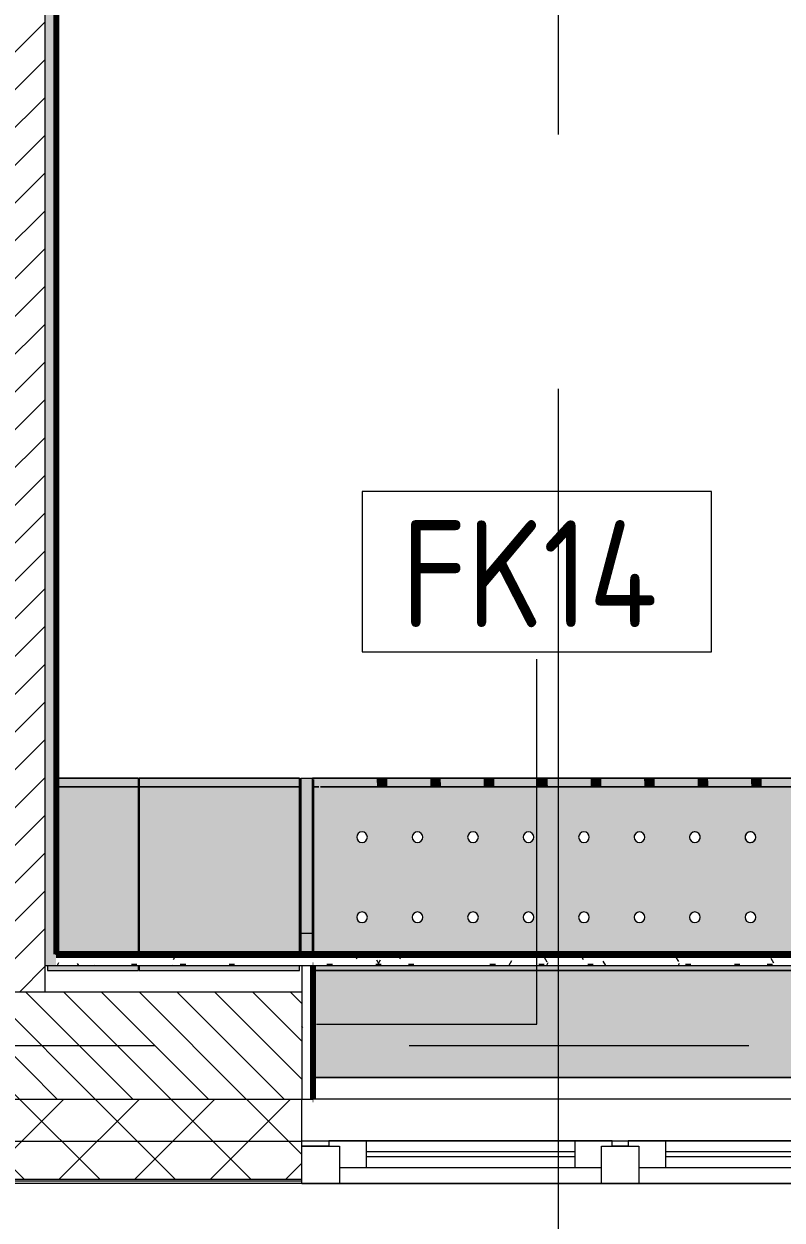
# Model space of a CAD drawing. Header units: millimetres. Extents: x 81731 to 272849, y -8553 to 29000.
# Drawn here: x 109710 to 111128, y -327 to 1912 of the extents above; entities that cross this region are included whole.
import ezdxf

# ---------------------------------------------------------------- set-up
doc = ezdxf.new("R2010")
doc.units = ezdxf.units.MM
doc.linetypes.add('Осевая', pattern=[3175, 635, -476.25, 1587.5, -476.25])
for name, color, linetype, lineweight in [('A-GLAZ', 7, 'Continuous', 9), ('A-GLAZ-1', 7, 'Continuous', 13), ('A-WALL', 7, 'Continuous', 9), ('A-WALL-IDEN', 7, 'Continuous', 9), ('I-WALL', 7, 'Continuous', 9), ('Оси', 7, 'Continuous', 9), ('Оси-2', 7, 'Осевая', 9)]:
    doc.layers.add(name, color=color, linetype=linetype, lineweight=lineweight)
for name, color, linetype, lineweight, true_color in [('A-WALL-1', 7, 'Continuous', 9, 0xc0c0c0), ('A-WALL-2', 7, 'Continuous', 9, 0xff80c0), ('I-WALL-17', 7, 'Continuous', 80, 0xffd2ff), ('I-WALL-4', 7, 'Continuous', 9, 0xc0c0c0), ('I-WALL-7', 7, 'Continuous', 80, 0xff80c0), ('S-WALL-ANLY', 7, 'Continuous', 13, 0x008040), ('S-WALL-ANLY-1', 7, 'Continuous', 5, 0x008040), ('Знаки-1', 9, 'Continuous', 9, 0x808080), ('Знаки-2', 7, 'Continuous', 9, 0xc1bbaf), ('Знаки-4', 7, 'Continuous', 9, 0xaba79f), ('Знаки-5', 7, 'Continuous', 9, 0xd4ccbd), ('Знаки-6', 7, 'Continuous', 9, 0xd1cabb), ('Знаки-7', 7, 'Continuous', 9, 0xccc5b7)]:
    doc.layers.add(name, color=color, linetype=linetype, lineweight=lineweight, true_color=true_color)
doc.layers.add('Знаки-3', color=7, linetype='Continuous', lineweight=9, transparency=0.5)
doc.styles.add('GOST Common_1', font='GOST_Common.ttf', dxfattribs={"width": 0.9, "height": 200})
pattern_1 = [(0, (0, 0), (121.92, 30.48), [10.058, -81.382, 10.058, -81.382, -487.68]), (0, (0, 0), (121.92, 30.48), [-182.88, 10.058, -172.822, 10.058, -81.382, -213.36]), (0, (0, 0), (121.92, 30.48), [-457.2, 10.058, -50.902, 10.058, -142.342]), (120, (45.72, 15.24), (-87.356454, 90.345817), [10.058, -81.382, 10.058, -81.382, -487.68]), (120, (45.72, 15.24), (-87.356454, 90.345817), [-182.88, 10.058, -172.822, 10.058, -81.382, -213.36]), (120, (45.72, 15.24), (-87.356454, 90.345817), [-457.2, 10.058, -50.902, 10.058, -142.342]), (240, (60.96, 76.2), (-34.563546, -120.825817), [10.058, -81.382, 10.058, -81.382, -487.68]), (240, (60.96, 76.2), (-34.563546, -120.825817), [-182.88, 10.058, -172.822, 10.058, -81.382, -213.36]), (240, (60.96, 76.2), (-34.563546, -120.825817), [-457.2, 10.058, -50.902, 10.058, -142.342])]

# ---------------------------------------------------------------- blocks, each defined once
blk = doc.blocks.new('120_Окно_СКБ_2Ст_Фрамуга сверху - 120_Окно_СКБ_2Ст_2300х2500_h_ ДОО-22877051-План отделки стен 2 этажа в осях 23-33')
at = {"layer": 'A-GLAZ'}
for p, q in [((1150, 83), (-1150, 83)), ((-1080, 83), (1080, 83)), ((-1030, 33), (470, 33)), ((470, 23), (-1030, 23)), ((640, 33), (1030, 33)), ((1030, 23), (640, 23)), ((-1150, 13), (-1100, 13)), ((540, 13), (570, 13)), ((540, 13), (570, 13)), ((1100, 13), (1150, 13))]:
    blk.add_line(p, q, dxfattribs=at)
at = {"layer": 'A-GLAZ-1'}
for p, q in [((-1150, 13), (-1150, 83)), ((-1150, 83), (-1080, 83)), ((-1080, 83), (-1080, 13)), ((520, 13), (520, 83)), ((520, 83), (590, 83)), ((590, 83), (590, 13)), ((1080, 13), (1080, 83)), ((1080, 83), (1150, 83)), ((1150, 83), (1150, 13)), ((520, 53), (-1080, 53)), ((-1080, 53), (-1080, 13)), ((-1030, 3), (-1030, 53)), ((470, 3), (470, 53)), ((520, 13), (520, 53)), ((1080, 53), (590, 53)), ((590, 53), (590, 13)), ((640, 3), (640, 53)), ((1030, 3), (1030, 53)), ((1080, 13), (1080, 53)), ((-1080, 13), (-1150, 13)), ((-1080, 13), (-1100, 13)), ((-1100, 13), (-1100, 3)), ((-1100, 3), (540, 3)), ((540, 3), (-1100, 3)), ((590, 13), (520, 13)), ((540, 13), (520, 13)), ((540, 3), (540, 13)), ((590, 13), (570, 13)), ((570, 13), (570, 3)), ((570, 3), (1100, 3)), ((1100, 3), (570, 3)), ((1150, 13), (1080, 13)), ((1100, 13), (1080, 13)), ((1100, 3), (1100, 13))]:
    blk.add_line(p, q, dxfattribs=at)
blk = doc.blocks.new('Зашивка радиатора_ с перфорацией М7_1 - Зашивка радиатора_ с перфорацией М7_1-31137119-План отделки стен 2 этажа в осях 23-33')
at = {"layer": 'Знаки-3'}
for points in [[(1703.8, 380), (-370, 380), (-370, 180), (1889.8, 180), (1889.8, 380)], [(1877.3, -163.9), (-370, -163.9), (-370, -179.9), (1890, -179.9), (1890, -163.9), (1877.7, -163.9)], [(1040, -163.9), (1040.7, -179.9), (1080, -179.9), (1079.3, -163.9), (1040.7, -163.9)], [(1050.3, -163.9), (1050, -163.9), (1050.3, -179.9), (1070, -179.9), (1069.7, -163.9), (1051.3, -163.9)], [(1050.3, -163.9), (1050, -163.9), (1050.3, -179.9), (1070, -179.9), (1069.7, -163.9), (1051.3, -163.9)], [(1160, -163.9), (1140, -163.9), (1140.7, -179.9), (1180, -179.9), (1179.3, -163.9), (1165.2, -163.9)], [(1167.1, -163.9), (1150, -163.9), (1150.3, -179.9), (1170, -179.9), (1169.7, -163.9), (1168.7, -163.9)], [(1265, -163.9), (1240, -163.9), (1240.7, -179.9), (1280, -179.9), (1279.3, -163.9), (1265.2, -163.9)], [(1267.1, -163.9), (1250, -163.9), (1250.3, -179.9), (1270, -179.9), (1269.7, -163.9), (1268.7, -163.9)], [(1365, -163.9), (1340, -163.9), (1340.7, -179.9), (1380, -179.9), (1379.3, -163.9), (1365.2, -163.9)], [(1350.3, -163.9), (1350, -163.9), (1350.3, -179.9), (1370, -179.9), (1369.7, -163.9), (1351.3, -163.9)], [(1350.3, -163.9), (1350, -163.9), (1350.3, -179.9), (1370, -179.9), (1369.7, -163.9), (1351.3, -163.9)], [(1445.9, -163.9), (1440, -163.9), (1440.7, -179.9), (1480, -179.9), (1479.3, -163.9), (1450, -163.9)], [(1450.3, -163.9), (1450, -163.9), (1450.3, -179.9), (1470, -179.9), (1469.7, -163.9), (1451.3, -163.9)], [(1540, -163.9), (1540.7, -179.9), (1580, -179.9), (1579.3, -163.9), (1540.7, -163.9)], [(1570, -163.9), (1550, -163.9), (1550.3, -179.9), (1570, -179.9)], [(1665, -163.9), (1640, -163.9), (1640.7, -179.9), (1680, -179.9), (1679.3, -163.9), (1665.2, -163.9)], [(1650.3, -163.9), (1650, -163.9), (1650.3, -179.9), (1670, -179.9), (1669.7, -163.9), (1651.3, -163.9)], [(1660, -163.9), (1650, -163.9), (1650.3, -179.9), (1670, -179.9), (1669.7, -163.9), (1662.6, -163.9)], [(1777.3, -163.9), (1740, -163.9), (1740.7, -179.9), (1780, -179.9), (1779.3, -163.9)], [(1759.4, -163.9), (1750, -164.7), (1750.3, -179.9), (1770, -179.9), (1769.7, -163.9), (1760, -163.9)]]:
    blk.add_hatch(color=256, dxfattribs=at).paths.add_polyline_path(points)
h = blk.add_hatch(color=256, dxfattribs=at)
h.paths.add_polyline_path([(1869.1, 170.4), (1889.8, 170.4), (1889.8, 179.9)])
h.paths.add_polyline_path([(1889.8, 180), (-370, 180), (-370, 170.4), (1869.1, 170.4), (1889.8, 180)])
h.paths.add_polyline_path([(-236.9, 150.4), (-370, 150.4), (-370, -179.9), (1890, -179.9), (1890, 150.4), (-235.6, 150.4)])
h.paths.add_polyline_path([(1382.5, 90.4), (1387.5, 89), (1391.2, 85.4), (1392.5, 80.4), (1391.2, 75.4), (1387.5, 71.7), (1382.5, 70.4), (1377.5, 71.7), (1373.8, 75.4), (1372.5, 80.4), (1373.8, 85.4), (1377.5, 89), (1380.6, 90.1)])
h.paths.add_polyline_path([(1797.5, 90.4), (1802.5, 89), (1806.2, 85.4), (1807.5, 80.4), (1806.2, 75.4), (1802.5, 71.7), (1797.5, 70.4), (1792.5, 71.7), (1788.8, 75.4), (1787.5, 80.4), (1788.8, 85.4), (1792.5, 89), (1794.9, 90)])
h.paths.add_polyline_path([(863.7, 90.4), (868.7, 89), (872.4, 85.4), (873.7, 80.4), (872.4, 75.4), (868.7, 71.7), (863.7, 70.4), (858.7, 71.7), (855.1, 75.4), (853.7, 80.4), (855.1, 85.4), (858.7, 89), (861.2, 90)])
h.paths.add_polyline_path([(1175, 90.4), (1180, 89), (1183.7, 85.4), (1185, 80.4), (1183.7, 75.4), (1180, 71.7), (1175, 70.4), (1170, 71.7), (1166.3, 75.4), (1165, 80.4), (1166.3, 85.4), (1170, 89), (1172.4, 90)])
h.paths.add_polyline_path([(1693.7, 90.4), (1698.7, 89), (1702.4, 85.4), (1703.7, 80.4), (1702.4, 75.4), (1698.7, 71.7), (1693.7, 70.4), (1688.7, 71.7), (1685.1, 75.4), (1683.7, 80.4), (1685.1, 85.4), (1688.7, 89), (1691.2, 90)])
h.paths.add_polyline_path([(967.5, 90.4), (972.5, 89), (976.2, 85.4), (977.5, 80.4), (976.2, 75.4), (972.5, 71.7), (967.5, 70.4), (962.5, 71.7), (958.8, 75.4), (957.5, 80.4), (958.8, 85.4), (962.5, 89), (964.9, 90)])
h.paths.add_polyline_path([(1486.2, 90.4), (1491.2, 89), (1494.9, 85.4), (1496.2, 80.4), (1494.9, 75.4), (1491.2, 71.7), (1486.2, 70.4), (1481.2, 71.7), (1477.6, 75.4), (1476.2, 80.4), (1477.6, 85.4), (1481.2, 89), (1483.7, 90)])
h.paths.add_polyline_path([(1590, 90.4), (1595, 89), (1598.7, 85.4), (1600, 80.4), (1598.7, 75.4), (1595, 71.7), (1590, 70.4), (1585, 71.7), (1581.3, 75.4), (1580, 80.4), (1581.3, 85.4), (1585, 89), (1587.4, 90)])
h.paths.add_polyline_path([(1278.7, 90.4), (1283.7, 89), (1287.4, 85.4), (1288.7, 80.4), (1287.4, 75.4), (1283.7, 71.7), (1278.7, 70.4), (1273.7, 71.7), (1270.1, 75.4), (1268.7, 80.4), (1270.1, 85.4), (1273.7, 89), (1276.2, 90)])
h.paths.add_polyline_path([(1071.2, 90.4), (1076.2, 89), (1079.9, 85.4), (1081.2, 80.4), (1079.9, 75.4), (1076.2, 71.7), (1071.2, 70.4), (1066.2, 71.7), (1062.6, 75.4), (1061.2, 80.4), (1062.6, 85.4), (1066.2, 89), (1068.7, 90)])
h.paths.add_polyline_path([(33.7, 90.4), (38.7, 89), (42.4, 85.4), (43.7, 80.4), (42.4, 75.4), (38.7, 71.7), (33.7, 70.4), (28.7, 71.7), (25.1, 75.4), (23.7, 80.4), (25.1, 85.4), (28.7, 89), (31.2, 90)])
h.paths.add_polyline_path([(448.7, 90.4), (453.7, 89), (457.4, 85.4), (458.7, 80.4), (457.4, 75.4), (453.7, 71.7), (448.7, 70.4), (443.7, 71.7), (440.1, 75.4), (438.7, 80.4), (440.1, 85.4), (443.7, 89), (446.2, 90)])
h.paths.add_polyline_path([(241.2, 90.4), (246.2, 89), (249.9, 85.4), (251.2, 80.4), (249.9, 75.4), (246.2, 71.7), (241.2, 70.4), (236.2, 71.7), (232.6, 75.4), (231.2, 80.4), (232.6, 85.4), (236.2, 89), (238.7, 90)])
h.paths.add_polyline_path([(137.5, 90.4), (142.5, 89), (146.2, 85.4), (147.5, 80.4), (146.2, 75.4), (142.5, 71.7), (137.5, 70.4), (132.5, 71.7), (128.8, 75.4), (127.5, 80.4), (128.8, 85.4), (132.5, 89), (134.9, 90)])
h.paths.add_polyline_path([(-70, 90.4), (-65, 89), (-61.3, 85.4), (-60, 80.4), (-61.3, 75.4), (-65, 71.7), (-70, 70.4), (-75, 71.7), (-78.7, 75.4), (-80, 80.4), (-78.7, 85.4), (-75, 89), (-72.6, 90)])
h.paths.add_polyline_path([(760, 90.4), (765, 89), (768.7, 85.4), (770, 80.4), (768.7, 75.4), (765, 71.7), (760, 70.4), (755, 71.7), (751.3, 75.4), (750, 80.4), (751.3, 85.4), (755, 89), (757.4, 90)])
h.paths.add_polyline_path([(552.5, 90.4), (557.5, 89), (561.2, 85.4), (562.5, 80.4), (561.2, 75.4), (557.5, 71.7), (552.5, 70.4), (547.5, 71.7), (543.8, 75.4), (542.5, 80.4), (543.8, 85.4), (547.5, 89), (549.9, 90)])
h.paths.add_polyline_path([(-173.8, 90.4), (-168.8, 89), (-165.1, 85.4), (-163.8, 80.4), (-165.1, 75.4), (-168.8, 71.7), (-173.8, 70.4), (-178.8, 71.7), (-182.4, 75.4), (-183.8, 80.4), (-182.4, 85.4), (-178.8, 89), (-176.3, 90)])
h.paths.add_polyline_path([(345, 90.4), (350, 89), (353.7, 85.4), (355, 80.4), (353.7, 75.4), (350, 71.7), (345, 70.4), (340, 71.7), (336.3, 75.4), (335, 80.4), (336.3, 85.4), (340, 89), (342.4, 90)])
h.paths.add_polyline_path([(656.2, 90.4), (661.2, 89), (664.9, 85.4), (666.2, 80.4), (664.9, 75.4), (661.2, 71.7), (656.2, 70.4), (651.2, 71.7), (647.6, 75.4), (646.2, 80.4), (647.6, 85.4), (651.2, 89), (653.7, 90)])
h.paths.add_polyline_path([(-277.5, 90.4), (-272.5, 89), (-268.8, 85.4), (-267.5, 80.4), (-268.8, 75.4), (-272.5, 71.7), (-277.5, 70.4), (-282.5, 71.7), (-286.2, 75.4), (-287.5, 80.4), (-286.2, 85.4), (-282.5, 89), (-280.1, 90)])
h.paths.add_polyline_path([(1797.5, -59.6), (1802.5, -61), (1806.2, -64.6), (1807.5, -69.6), (1806.1, -74.8), (1802.5, -78.3), (1797.5, -79.6), (1792.5, -78.3), (1788.8, -74.6), (1787.5, -69.6), (1788.8, -64.6), (1792.5, -61), (1794.9, -60)])
h.paths.add_polyline_path([(1175, -59.6), (1180, -61), (1183.7, -64.6), (1185, -69.6), (1183.6, -74.8), (1180, -78.3), (1175, -79.6), (1170, -78.3), (1166.3, -74.6), (1165, -69.6), (1166.3, -64.6), (1170, -61), (1172.4, -60)])
h.paths.add_polyline_path([(1278.7, -59.6), (1283.7, -61), (1287.4, -64.6), (1288.7, -69.6), (1287.3, -74.8), (1283.7, -78.3), (1278.7, -79.6), (1273.7, -78.3), (1270.1, -74.6), (1268.7, -69.6), (1270.1, -64.6), (1273.7, -61), (1276.2, -60)])
h.paths.add_polyline_path([(1486.2, -59.6), (1491.2, -61), (1494.9, -64.6), (1496.2, -69.6), (1494.8, -74.8), (1491.2, -78.3), (1486.2, -79.6), (1481.2, -78.3), (1477.6, -74.6), (1476.2, -69.6), (1477.6, -64.6), (1481.2, -61), (1483.7, -60)])
h.paths.add_polyline_path([(1590, -59.6), (1595, -61), (1598.7, -64.6), (1600, -69.6), (1598.6, -74.8), (1595, -78.3), (1590, -79.6), (1585, -78.3), (1581.3, -74.6), (1580, -69.6), (1581.3, -64.6), (1585, -61), (1587.4, -60)])
h.paths.add_polyline_path([(760, -59.6), (765, -61), (768.7, -64.6), (770, -69.6), (768.6, -74.8), (765, -78.3), (760, -79.6), (755, -78.3), (751.3, -74.6), (750, -69.6), (751.3, -64.6), (755, -61), (757.4, -60)])
h.paths.add_polyline_path([(863.7, -59.6), (868.7, -61), (872.4, -64.6), (873.7, -69.6), (872.3, -74.8), (868.7, -78.3), (863.7, -79.6), (858.7, -78.3), (855.1, -74.6), (853.7, -69.6), (855.1, -64.6), (858.7, -61), (861.2, -60)])
h.paths.add_polyline_path([(1382.5, -59.6), (1387.5, -61), (1391.2, -64.6), (1392.5, -69.6), (1391.1, -74.8), (1387.5, -78.3), (1382.5, -79.6), (1377.5, -78.3), (1373.8, -74.6), (1372.5, -69.6), (1373.8, -64.6), (1377.5, -61), (1380.6, -59.9)])
h.paths.add_polyline_path([(1693.7, -59.6), (1698.7, -61), (1702.4, -64.6), (1703.7, -69.6), (1702.3, -74.8), (1698.7, -78.3), (1693.7, -79.6), (1688.7, -78.3), (1685.1, -74.6), (1683.7, -69.6), (1685.1, -64.6), (1688.7, -61), (1691.2, -60)])
h.paths.add_polyline_path([(967.5, -59.6), (972.5, -61), (976.2, -64.6), (977.5, -69.6), (976.1, -74.8), (972.5, -78.3), (967.5, -79.6), (962.5, -78.3), (958.8, -74.6), (957.5, -69.6), (958.8, -64.6), (962.5, -61), (964.9, -60)])
h.paths.add_polyline_path([(1071.2, -59.6), (1076.2, -61), (1079.9, -64.6), (1081.2, -69.6), (1079.8, -74.8), (1076.2, -78.3), (1071.2, -79.6), (1066.2, -78.3), (1062.6, -74.6), (1061.2, -69.6), (1062.6, -64.6), (1066.2, -61), (1068.7, -60)])
h.paths.add_polyline_path([(-70, -59.6), (-65, -61), (-61.3, -64.6), (-60, -69.6), (-61.4, -74.8), (-65, -78.3), (-70, -79.6), (-75, -78.3), (-78.7, -74.6), (-80, -69.6), (-78.7, -64.6), (-75, -61), (-72.6, -60)])
h.paths.add_polyline_path([(448.7, -59.6), (453.7, -61), (457.4, -64.6), (458.7, -69.6), (457.3, -74.8), (453.7, -78.3), (448.7, -79.6), (443.7, -78.3), (440.1, -74.6), (438.7, -69.6), (440.1, -64.6), (443.7, -61), (446.2, -60)])
h.paths.add_polyline_path([(-277.5, -59.6), (-272.5, -61), (-268.8, -64.6), (-267.5, -69.6), (-268.9, -74.8), (-272.5, -78.3), (-277.5, -79.6), (-282.5, -78.3), (-286.2, -74.6), (-287.5, -69.6), (-286.2, -64.6), (-282.5, -61), (-280.1, -60)])
h.paths.add_polyline_path([(345, -59.6), (350, -61), (353.7, -64.6), (355, -69.6), (353.6, -74.8), (350, -78.3), (345, -79.6), (340, -78.3), (336.3, -74.6), (335, -69.6), (336.3, -64.6), (340, -61), (342.4, -60)])
h.paths.add_polyline_path([(137.5, -59.6), (142.5, -61), (146.2, -64.6), (147.5, -69.6), (146.1, -74.8), (142.5, -78.3), (137.5, -79.6), (132.5, -78.3), (128.8, -74.6), (127.5, -69.6), (128.8, -64.6), (132.5, -61), (134.9, -60)])
h.paths.add_polyline_path([(241.2, -59.6), (246.2, -61), (249.9, -64.6), (251.2, -69.6), (249.8, -74.8), (246.2, -78.3), (241.2, -79.6), (236.2, -78.3), (232.6, -74.6), (231.2, -69.6), (232.6, -64.6), (236.2, -61), (238.7, -60)])
h.paths.add_polyline_path([(-173.8, -59.6), (-168.8, -61), (-165.1, -64.6), (-163.8, -69.6), (-165.2, -74.8), (-168.8, -78.3), (-173.8, -79.6), (-178.8, -78.3), (-182.4, -74.6), (-183.8, -69.6), (-182.4, -64.6), (-178.8, -61), (-176.3, -60)])
h.paths.add_polyline_path([(656.2, -59.6), (661.2, -61), (664.9, -64.6), (666.2, -69.6), (664.8, -74.8), (661.2, -78.3), (656.2, -79.6), (651.2, -78.3), (647.6, -74.6), (646.2, -69.6), (647.6, -64.6), (651.2, -61), (653.7, -60)])
h.paths.add_polyline_path([(33.7, -59.6), (38.7, -61), (42.4, -64.6), (43.7, -69.6), (42.3, -74.8), (38.7, -78.3), (33.7, -79.6), (28.7, -78.3), (25.1, -74.6), (23.7, -69.6), (25.1, -64.6), (28.7, -61), (31.2, -60)])
h.paths.add_polyline_path([(552.5, -59.6), (557.5, -61), (561.2, -64.6), (562.5, -69.6), (561.1, -74.8), (557.5, -78.3), (552.5, -79.6), (547.5, -78.3), (543.8, -74.6), (542.5, -69.6), (543.8, -64.6), (547.5, -61), (549.9, -60)])
at = {"layer": 'Знаки-1'}
for p, q in [((1889.8, 380), (-370, 380)), ((-370, 180), (1889.8, 180)), ((1889.8, 180), (-370, 180)), ((1890, -179.9), (1890, 150.4)), ((-370, -179.9), (1890, -179.9))]:
    blk.add_line(p, q, dxfattribs=at)
for centre, start, end in [((1071.2, 80.4), 0, 180), ((1175, 80.4), 0, 180), ((1278.7, 80.4), 0, 180), ((1382.5, 80.4), 0, 180), ((1486.2, 80.4), 0, 180), ((1590, 80.4), 0, 180), ((1693.7, 80.4), 0, 180), ((1797.5, 80.4), 0, 180), ((1071.2, 80.4), 180, 0), ((1175, 80.4), 180, 0), ((1278.7, 80.4), 180, 0), ((1382.5, 80.4), 180, 0), ((1486.2, 80.4), 180, 360), ((1590, 80.4), 180, 0), ((1693.7, 80.4), 180, 360), ((1797.5, 80.4), 180, 0), ((1071.2, -69.6), 0, 180), ((1175, -69.6), 0, 180), ((1278.7, -69.6), 0, 180), ((1382.5, -69.6), 0, 180), ((1486.2, -69.6), 0, 180), ((1590, -69.6), 0, 180), ((1693.7, -69.6), 0, 180), ((1797.5, -69.6), 0, 180), ((1071.2, -69.6), 180, 0), ((1175, -69.6), 180, 0), ((1278.7, -69.6), 180, 0), ((1382.5, -69.6), 180, 0), ((1486.2, -69.6), 180, 0), ((1590, -69.6), 180, 0), ((1693.7, -69.6), 180, 0), ((1797.5, -69.6), 180, 0)]:
    blk.add_arc(centre, 10, start, end, dxfattribs=at)
at = {"layer": 'Знаки-2'}
for p, q in [((1889.8, 180), (-370, 180)), ((-370, 180), (1889.8, 180)), ((1040, -163.9), (980, -163.9)), ((1040, -163.9), (1050, -163.9)), ((1040.7, -163.9), (1040, -163.9)), ((1050, -163.9), (1040.7, -163.9)), ((1050, -163.9), (1052.9, -163.9)), ((1070, -163.9), (1050, -163.9)), ((1052.9, -163.9), (1062.6, -163.9)), ((1062.6, -163.9), (1069.7, -163.9)), ((1069.7, -163.9), (1070, -163.9)), ((1070, -163.9), (1080, -163.9)), ((1074.1, -163.9), (1070, -163.9)), ((1080, -163.9), (1074.1, -163.9)), ((1140, -163.9), (1080, -163.9)), ((1140, -163.9), (1150, -163.9)), ((1180, -163.9), (1140, -163.9)), ((1150, -163.9), (1180, -163.9)), ((1240, -163.9), (1180, -163.9)), ((1240, -163.9), (1250, -163.9)), ((1250, -163.9), (1240, -163.9)), ((1250, -163.9), (1270, -163.9)), ((1255, -163.9), (1250, -163.9)), ((1270, -163.9), (1255, -163.9)), ((1270, -163.9), (1280, -163.9)), ((1280, -163.9), (1270, -163.9)), ((1340, -163.9), (1280, -163.9)), ((1340, -163.9), (1350, -163.9)), ((1350, -163.9), (1340, -163.9)), ((1350, -163.9), (1355, -163.9)), ((1370, -163.9), (1350, -163.9)), ((1355, -163.9), (1370, -163.9)), ((1370, -163.9), (1380, -163.9)), ((1380, -163.9), (1370, -163.9)), ((1440, -163.9), (1380.6, -163.9)), ((1440, -163.9), (1480, -163.9)), ((1450, -163.9), (1440, -163.9)), ((1480, -163.9), (1450, -163.9)), ((1540, -163.9), (1480, -163.9)), ((1540, -163.9), (1550, -163.9)), ((1550, -163.9), (1540, -163.9)), ((1550, -163.9), (1570, -163.9)), ((1552.9, -163.9), (1550, -163.9)), ((1555, -163.9), (1552.9, -163.9)), ((1565, -163.9), (1555, -163.9)), ((1570, -163.9), (1565, -163.9)), ((1570, -163.9), (1580, -163.9)), ((1580, -163.9), (1570, -163.9)), ((1640, -163.9), (1580, -163.9)), ((1640, -163.9), (1650, -163.9)), ((1640.7, -163.9), (1640, -163.9)), ((1650, -163.9), (1640.7, -163.9)), ((1650, -163.9), (1655, -163.9)), ((1657.4, -163.9), (1650, -163.9)), ((1655, -163.9), (1667.1, -163.9)), ((1668.7, -163.9), (1657.4, -163.9)), ((1667.1, -163.9), (1670, -163.9)), ((1670, -163.9), (1668.7, -163.9)), ((1670, -163.9), (1674.1, -163.9)), ((1677.3, -163.9), (1670, -163.9)), ((1674.1, -163.9), (1680, -163.9)), ((1680, -163.9), (1677.3, -163.9)), ((1740, -163.9), (1680, -163.9)), ((1740, -163.9), (1742.7, -163.9)), ((1742.7, -163.9), (1740, -163.9)), ((1742.8, -163.9), (1750, -163.9)), ((1754.8, -163.9), (1742.8, -163.9)), ((1750, -163.9), (1759.4, -163.9)), ((1759.4, -163.9), (1754.8, -163.9)), ((1760, -163.9), (1774.1, -163.9)), ((1777.3, -163.9), (1760, -163.9)), ((1774.1, -163.9), (1780, -163.9)), ((1780, -163.9), (1777.3, -163.9)), ((1842.1, -163.9), (1780, -163.9)), ((1858.4, -163.9), (1842.7, -163.9)), ((1874.9, -163.9), (1859.2, -163.9)), ((1888, -163.9), (1878.3, -163.9)), ((1888, -163.9), (1890, -163.9)), ((1890, -179.9), (1890, -163.9)), ((980, -179.9), (1040, -179.9)), ((1040, -179.9), (1050, -179.9)), ((1040.7, -179.9), (1040, -179.9)), ((1050, -179.9), (1040.7, -179.9)), ((1050, -179.9), (1052.9, -179.9)), ((1070, -179.9), (1050, -179.9)), ((1052.9, -179.9), (1062.6, -179.9)), ((1062.6, -179.9), (1069.7, -179.9)), ((1069.7, -179.9), (1070, -179.9)), ((1070, -179.9), (1080, -179.9)), ((1074.1, -179.9), (1070, -179.9)), ((1080, -179.9), (1074.1, -179.9)), ((1080, -179.9), (1140, -179.9)), ((1140, -179.9), (1145.9, -179.9)), ((1180, -179.9), (1140, -179.9)), ((1145.9, -179.9), (1180, -179.9)), ((1180, -179.9), (1240, -179.9)), ((1240, -179.9), (1245.9, -179.9)), ((1250, -179.9), (1240, -179.9)), ((1245.9, -179.9), (1250, -179.9)), ((1250, -179.9), (1270, -179.9)), ((1250.3, -179.9), (1250, -179.9)), ((1257.4, -179.9), (1250.3, -179.9)), ((1270, -179.9), (1257.4, -179.9)), ((1270, -179.9), (1279.3, -179.9)), ((1274.1, -179.9), (1270, -179.9)), ((1280, -179.9), (1274.1, -179.9)), ((1279.3, -179.9), (1280, -179.9)), ((1280, -179.9), (1340, -179.9)), ((1340, -179.9), (1345.9, -179.9)), ((1342.7, -179.9), (1340, -179.9)), ((1350, -179.9), (1342.7, -179.9)), ((1345.9, -179.9), (1350, -179.9)), ((1350, -179.9), (1352.9, -179.9)), ((1370, -179.9), (1350, -179.9)), ((1352.9, -179.9), (1370, -179.9)), ((1370, -179.9), (1380, -179.9)), ((1379.3, -179.9), (1370, -179.9)), ((1380, -179.9), (1379.3, -179.9)), ((1380.6, -179.9), (1440, -179.9)), ((1440, -179.9), (1445.9, -179.9)), ((1454.8, -179.9), (1440, -179.9)), ((1445.9, -179.9), (1474.1, -179.9)), ((1477.3, -179.9), (1454.8, -179.9)), ((1474.1, -179.9), (1480, -179.9)), ((1480, -179.9), (1477.3, -179.9)), ((1480, -179.9), (1540, -179.9)), ((1540, -179.9), (1550, -179.9)), ((1550, -179.9), (1540, -179.9)), ((1550, -179.9), (1565, -179.9)), ((1565, -179.9), (1550, -179.9)), ((1565, -179.9), (1570, -179.9)), ((1570, -179.9), (1565, -179.9)), ((1570, -179.9), (1580, -179.9)), ((1580, -179.9), (1570, -179.9)), ((1580, -179.9), (1640, -179.9)), ((1640, -179.9), (1650, -179.9)), ((1650, -179.9), (1640, -179.9)), ((1650, -179.9), (1670, -179.9)), ((1655, -179.9), (1650, -179.9)), ((1665, -179.9), (1655, -179.9)), ((1670, -179.9), (1665, -179.9)), ((1670, -179.9), (1680, -179.9)), ((1680, -179.9), (1670, -179.9)), ((1680, -179.9), (1740, -179.9)), ((1740, -179.9), (1770, -179.9)), ((1770, -179.9), (1740, -179.9)), ((1770, -179.9), (1780, -179.9)), ((1780, -179.9), (1770, -179.9)), ((1780, -179.9), (1888, -179.9)), ((1890, -179.9), (1888, -179.9))]:
    blk.add_line(p, q, dxfattribs=at)
at = {"layer": 'Знаки-4'}
for p, q in [((-370, 380), (1889.8, 380)), ((1890, 150.4), (1890, -179.9)), ((-322.1, -163.9), (1842.1, -163.9)), ((1842.7, -163.9), (1858.4, -163.9)), ((1859.2, -163.9), (1874.9, -163.9)), ((1878.3, -163.9), (1888, -163.9)), ((1890, -179.9), (-370, -179.9)), ((1888, -179.9), (-370, -179.9))]:
    blk.add_line(p, q, dxfattribs=at)
for centre, start, end in [((1071.2, 80.4), 0, 180), ((1175, 80.4), 0, 180), ((1278.7, 80.4), 0, 180), ((1382.5, 80.4), 0, 180), ((1486.2, 80.4), 0, 180), ((1590, 80.4), 0, 180), ((1693.7, 80.4), 0, 180), ((1797.5, 80.4), 0, 180), ((1071.2, 80.4), 180, 360), ((1175, 80.4), 180, 360), ((1278.7, 80.4), 180, 360), ((1382.5, 80.4), 180, 360), ((1486.2, 80.4), 180, 360), ((1590, 80.4), 180, 360), ((1693.7, 80.4), 180, 360), ((1797.5, 80.4), 180, 360), ((1071.2, -69.6), 165, 180), ((1071.2, -69.6), 150, 165), ((1071.2, -69.6), 105, 150), ((1071.2, -69.6), 0, 105), ((1175, -69.6), 150, 180), ((1175, -69.6), 120, 150), ((1175, -69.6), 60, 120), ((1175, -69.6), 15, 60), ((1175, -69.6), 0, 15), ((1278.7, -69.6), 0, 180), ((1382.5, -69.6), 0, 180), ((1486.2, -69.6), 0, 180), ((1590, -69.6), 0, 180), ((1693.7, -69.6), 0, 180), ((1797.5, -69.6), 0, 180), ((1071.2, -69.6), 180, 210), ((1071.2, -69.6), 210, 315), ((1071.2, -69.6), 315, 360), ((1175, -69.6), 180, 195), ((1175, -69.6), 195, 225), ((1175, -69.6), 225, 255), ((1175, -69.6), 255, 345), ((1175, -69.6), 345, 360), ((1278.7, -69.6), 180, 210), ((1278.7, -69.6), 210, 270), ((1278.7, -69.6), 270, 300), ((1278.7, -69.6), 300, 360), ((1382.5, -69.6), 180, 360), ((1486.2, -69.6), 180, 360), ((1590, -69.6), 180, 360), ((1693.7, -69.6), 180, 360), ((1797.5, -69.6), 180, 360)]:
    blk.add_arc(centre, 10, start, end, dxfattribs=at)
at = {"layer": 'Знаки-5'}
for p, q in [((1054.8, -163.9), (1051.3, -163.9)), ((1057.3, -163.9), (1055, -163.9)), ((1057.3, -163.9), (1057.4, -163.9)), ((1057.4, -163.9), (1057.3, -163.9)), ((1065, -163.9), (1057.4, -163.9)), ((1068.7, -163.9), (1065.2, -163.9)), ((1354.8, -163.9), (1351.3, -163.9)), ((1365, -163.9), (1355, -163.9)), ((1368.7, -163.9), (1365.2, -163.9)), ((1654.8, -163.9), (1651.3, -163.9)), ((1665, -163.9), (1655, -163.9)), ((1668.7, -163.9), (1665.2, -163.9)), ((1051.3, -179.9), (1054.8, -179.9)), ((1055, -179.9), (1057.3, -179.9)), ((1057.3, -179.9), (1057.4, -179.9)), ((1057.4, -179.9), (1057.3, -179.9)), ((1057.4, -179.9), (1065, -179.9)), ((1065.2, -179.9), (1068.7, -179.9)), ((1351.3, -179.9), (1354.8, -179.9)), ((1355, -179.9), (1365, -179.9)), ((1365.2, -179.9), (1368.7, -179.9)), ((1651.3, -179.9), (1654.8, -179.9)), ((1655, -179.9), (1665, -179.9)), ((1665.2, -179.9), (1668.7, -179.9))]:
    blk.add_line(p, q, dxfattribs=at)
at = {"layer": 'Знаки-6'}
for p, q in [((1051.3, -163.9), (1054.8, -163.9)), ((1054.8, -163.9), (1051.3, -163.9)), ((1055, -163.9), (1057.3, -163.9)), ((1057.3, -163.9), (1055, -163.9)), ((1057.4, -163.9), (1060, -163.9)), ((1060, -163.9), (1057.4, -163.9)), ((1060, -163.9), (1065, -163.9)), ((1065, -163.9), (1060, -163.9)), ((1065.2, -163.9), (1068.7, -163.9)), ((1068.7, -163.9), (1065.2, -163.9)), ((1154.8, -163.9), (1151.3, -163.9)), ((1165, -163.9), (1155, -163.9)), ((1168.7, -163.9), (1165.2, -163.9)), ((1254.8, -163.9), (1251.3, -163.9)), ((1265, -163.9), (1255, -163.9)), ((1268.7, -163.9), (1265.2, -163.9)), ((1351.3, -163.9), (1354.8, -163.9)), ((1354.8, -163.9), (1351.3, -163.9)), ((1355, -163.9), (1360, -163.9)), ((1365, -163.9), (1355, -163.9)), ((1360, -163.9), (1365, -163.9)), ((1365.2, -163.9), (1368.7, -163.9)), ((1368.7, -163.9), (1365.2, -163.9)), ((1454.8, -163.9), (1451.3, -163.9)), ((1465, -163.9), (1455, -163.9)), ((1468.7, -163.9), (1465.2, -163.9)), ((1554.8, -163.9), (1551.3, -163.9)), ((1565, -163.9), (1555, -163.9)), ((1568.7, -163.9), (1565.2, -163.9)), ((1651.3, -163.9), (1654.8, -163.9)), ((1654.8, -163.9), (1651.3, -163.9)), ((1655, -163.9), (1660, -163.9)), ((1660, -163.9), (1655, -163.9)), ((1660, -163.9), (1665, -163.9)), ((1665, -163.9), (1660, -163.9)), ((1665.2, -163.9), (1668.7, -163.9)), ((1668.7, -163.9), (1665.2, -163.9)), ((1754.8, -163.9), (1751.3, -163.9)), ((1759.4, -163.9), (1755, -163.9)), ((1765, -163.9), (1760, -163.9)), ((1768.7, -163.9), (1765.2, -163.9)), ((1890, -163.9), (1888, -163.9)), ((1890, -163.9), (1890, -179.9)), ((1051.3, -179.9), (1054.8, -179.9)), ((1054.8, -179.9), (1051.3, -179.9)), ((1055, -179.9), (1057.3, -179.9)), ((1057.3, -179.9), (1055, -179.9)), ((1057.4, -179.9), (1065, -179.9)), ((1065, -179.9), (1057.4, -179.9)), ((1065.2, -179.9), (1068.7, -179.9)), ((1068.7, -179.9), (1065.2, -179.9)), ((1151.3, -179.9), (1154.8, -179.9)), ((1155, -179.9), (1165, -179.9)), ((1165.2, -179.9), (1168.7, -179.9)), ((1251.3, -179.9), (1254.8, -179.9)), ((1255, -179.9), (1265, -179.9)), ((1265.2, -179.9), (1268.7, -179.9)), ((1351.3, -179.9), (1354.8, -179.9)), ((1354.8, -179.9), (1351.3, -179.9)), ((1355, -179.9), (1365, -179.9)), ((1365, -179.9), (1355, -179.9)), ((1365.2, -179.9), (1368.7, -179.9)), ((1368.7, -179.9), (1365.2, -179.9)), ((1451.3, -179.9), (1454.8, -179.9)), ((1455, -179.9), (1465, -179.9)), ((1465.2, -179.9), (1468.7, -179.9)), ((1551.3, -179.9), (1554.8, -179.9)), ((1555, -179.9), (1565, -179.9)), ((1565.2, -179.9), (1568.7, -179.9)), ((1651.3, -179.9), (1654.8, -179.9)), ((1654.8, -179.9), (1651.3, -179.9)), ((1655, -179.9), (1665, -179.9)), ((1660, -179.9), (1655, -179.9)), ((1665, -179.9), (1660, -179.9)), ((1665.2, -179.9), (1668.7, -179.9)), ((1668.7, -179.9), (1665.2, -179.9)), ((1751.3, -179.9), (1754.8, -179.9)), ((1755, -179.9), (1765, -179.9)), ((1765.2, -179.9), (1768.7, -179.9)), ((1888, -179.9), (1890, -179.9))]:
    blk.add_line(p, q, dxfattribs=at)
at = {"layer": 'Знаки-7'}
for p, q in [((1050, -163.9), (1040.7, -163.9)), ((1050, -163.9), (1057.3, -163.9)), ((1057.3, -163.9), (1050, -163.9)), ((1057.4, -163.9), (1070, -163.9)), ((1070, -163.9), (1057.4, -163.9)), ((1079.3, -163.9), (1070, -163.9)), ((1150, -163.9), (1140.7, -163.9)), ((1150, -163.9), (1154.8, -163.9)), ((1154.8, -163.9), (1150, -163.9)), ((1155, -163.9), (1165, -163.9)), ((1165, -163.9), (1155, -163.9)), ((1165.2, -163.9), (1170, -163.9)), ((1170, -163.9), (1165.2, -163.9)), ((1179.3, -163.9), (1170, -163.9)), ((1250, -163.9), (1240.7, -163.9)), ((1251.3, -163.9), (1254.8, -163.9)), ((1254.8, -163.9), (1251.3, -163.9)), ((1255, -163.9), (1265, -163.9)), ((1265, -163.9), (1255, -163.9)), ((1265.2, -163.9), (1268.7, -163.9)), ((1268.7, -163.9), (1265.2, -163.9)), ((1279.3, -163.9), (1270, -163.9)), ((1350, -163.9), (1340.7, -163.9)), ((1350, -163.9), (1370, -163.9)), ((1370, -163.9), (1350, -163.9)), ((1379.3, -163.9), (1370, -163.9)), ((1450, -163.9), (1440.7, -163.9)), ((1450, -163.9), (1454.8, -163.9)), ((1454.8, -163.9), (1450, -163.9)), ((1455, -163.9), (1465, -163.9)), ((1465, -163.9), (1455, -163.9)), ((1465.2, -163.9), (1470, -163.9)), ((1470, -163.9), (1465.2, -163.9)), ((1479.3, -163.9), (1470, -163.9)), ((1542.2, -163.9), (1540.7, -163.9)), ((1550, -163.9), (1542.7, -163.9)), ((1551.3, -163.9), (1554.8, -163.9)), ((1554.8, -163.9), (1551.3, -163.9)), ((1555, -163.9), (1565, -163.9)), ((1565, -163.9), (1555, -163.9)), ((1565.2, -163.9), (1568.7, -163.9)), ((1568.7, -163.9), (1565.2, -163.9)), ((1579.3, -163.9), (1570, -163.9)), ((1650, -163.9), (1640.7, -163.9)), ((1650, -163.9), (1670, -163.9)), ((1670, -163.9), (1650, -163.9)), ((1679.3, -163.9), (1670, -163.9)), ((1742.7, -163.9), (1740.7, -163.9)), ((1750, -163.9), (1742.8, -163.9)), ((1750, -163.9), (1754.8, -163.9)), ((1754.8, -163.9), (1750, -163.9)), ((1755, -163.9), (1759.4, -163.9)), ((1759.4, -163.9), (1755, -163.9)), ((1760, -163.9), (1765, -163.9)), ((1765, -163.9), (1760, -163.9)), ((1765.2, -163.9), (1770, -163.9)), ((1770, -163.9), (1765.2, -163.9)), ((1779.3, -163.9), (1770, -163.9)), ((1040.7, -179.9), (1050, -179.9)), ((1050, -179.9), (1057.3, -179.9)), ((1057.3, -179.9), (1050, -179.9)), ((1057.4, -179.9), (1070, -179.9)), ((1070, -179.9), (1057.4, -179.9)), ((1070, -179.9), (1079.3, -179.9)), ((1140.7, -179.9), (1150, -179.9)), ((1150, -179.9), (1154.8, -179.9)), ((1154.8, -179.9), (1150, -179.9)), ((1155, -179.9), (1165, -179.9)), ((1165, -179.9), (1155, -179.9)), ((1165.2, -179.9), (1170, -179.9)), ((1170, -179.9), (1165.2, -179.9)), ((1170, -179.9), (1179.3, -179.9)), ((1240.7, -179.9), (1250, -179.9)), ((1251.3, -179.9), (1254.8, -179.9)), ((1254.8, -179.9), (1251.3, -179.9)), ((1255, -179.9), (1265, -179.9)), ((1265, -179.9), (1255, -179.9)), ((1265.2, -179.9), (1268.7, -179.9)), ((1268.7, -179.9), (1265.2, -179.9)), ((1270, -179.9), (1279.3, -179.9)), ((1340.7, -179.9), (1350, -179.9)), ((1350, -179.9), (1370, -179.9)), ((1370, -179.9), (1350, -179.9)), ((1370, -179.9), (1379.3, -179.9)), ((1440.7, -179.9), (1450, -179.9)), ((1450, -179.9), (1454.8, -179.9)), ((1454.8, -179.9), (1450, -179.9)), ((1455, -179.9), (1465, -179.9)), ((1465, -179.9), (1455, -179.9)), ((1465.2, -179.9), (1470, -179.9)), ((1470, -179.9), (1465.2, -179.9)), ((1470, -179.9), (1479.3, -179.9)), ((1540.7, -179.9), (1542.2, -179.9)), ((1542.7, -179.9), (1550, -179.9)), ((1551.3, -179.9), (1554.8, -179.9)), ((1554.8, -179.9), (1551.3, -179.9)), ((1555, -179.9), (1565, -179.9)), ((1565, -179.9), (1555, -179.9)), ((1565.2, -179.9), (1568.7, -179.9)), ((1568.7, -179.9), (1565.2, -179.9)), ((1570, -179.9), (1579.3, -179.9)), ((1640.7, -179.9), (1650, -179.9)), ((1650, -179.9), (1670, -179.9)), ((1670, -179.9), (1650, -179.9)), ((1670, -179.9), (1679.3, -179.9)), ((1740.7, -179.9), (1750, -179.9)), ((1750, -179.9), (1754.8, -179.9)), ((1754.8, -179.9), (1750, -179.9)), ((1755, -179.9), (1765, -179.9)), ((1765, -179.9), (1755, -179.9)), ((1765.2, -179.9), (1770, -179.9)), ((1770, -179.9), (1765.2, -179.9)), ((1770, -179.9), (1779.3, -179.9))]:
    blk.add_line(p, q, dxfattribs=at)
blk = doc.blocks.new('Зашивка без перфорации М3_2_1 - М3_2_1-V35-План отделки стен 2 этажа в осях 23-33')
at = {"layer": 'Знаки-3'}
h = blk.add_hatch(color=256, dxfattribs=at)
h.paths.add_polyline_path([(-129.8, 180), (-430, 180), (-430, 170.4), (-129.8, 170.4)])
h.paths.add_polyline_path([(-317.2, 150.4), (-430, 150.4), (-430, -179.9), (-129.8, -179.9), (-129.8, 150.4)])
blk.add_hatch(color=256, dxfattribs=at).paths.add_polyline_path([(-430, -163.9), (-430, -179.9), (-130, -179.9), (-130, -163.9), (-317.2, -163.9)])
at = {"layer": 'Знаки-1'}
for p, q in [((-129.8, 180), (-430, 180)), ((-430, 180), (-430, 170.4)), ((-129.8, 170.4), (-129.8, 180)), ((-430, 150.4), (-430, -179.9)), ((-129.8, -179.9), (-129.8, 150.4)), ((-430, -179.9), (-129.8, -179.9))]:
    blk.add_line(p, q, dxfattribs=at)
at = {"layer": 'Знаки-2'}
for p, q in [((-130, -163.9), (-430, -163.9)), ((-430, -163.9), (-430, -179.9)), ((-130, -163.9), (-130, -179.9)), ((-430, -179.9), (-130, -179.9))]:
    blk.add_line(p, q, dxfattribs=at)
at = {"layer": 'Знаки-4'}
for p, q in [((-430, -179.9), (-430, 150.4)), ((-129.8, 150.4), (-129.8, -179.9)), ((-430, -163.9), (-130, -163.9)), ((-430, -163.9), (-430, -179.9)), ((-130, -179.9), (-130, -163.9)), ((-129.8, -179.9), (-430, -179.9)), ((-130, -179.9), (-430, -179.9))]:
    blk.add_line(p, q, dxfattribs=at)
blk = doc.blocks.new('Зашивка без перфорации М3_2_1 - М3_2_11-31134922-План отделки стен 2 этажа в осях 23-33')
at = {"layer": 'Знаки-3'}
h = blk.add_hatch(color=256, dxfattribs=at)
h.paths.add_polyline_path([(-295.2, 180), (-430, 180), (-430, 170.4), (-259.8, 170.6), (-259.8, 180), (-275.7, 180)])
h.paths.add_polyline_path([(-295.2, 150.4), (-430, 150.4), (-430, -179.9), (-275.7, -179.9), (-275.7, 150.4)])
blk.add_hatch(color=256, dxfattribs=at).paths.add_polyline_path([(-430, -163.9), (-430, -179.9), (-275.7, -179.9), (-275.7, -163.9), (-295.2, -163.9)])
at = {"layer": 'Знаки-1'}
for p, q in [((-259.8, 180), (-430, 180)), ((-430, 180), (-430, 170.4)), ((-259.8, 170.4), (-259.8, 180)), ((-430, 150.4), (-430, -163.9)), ((-430, -163.9), (-275.7, -163.9)), ((-430, -163.9), (-430, -179.9)), ((-275.7, -179.9), (-430, -179.9))]:
    blk.add_line(p, q, dxfattribs=at)
at = {"layer": 'Знаки-2'}
for p, q in [((-430, -179.9), (-430, -163.9)), ((-275.7, -163.9), (-430, -163.9)), ((-430, -163.9), (-430, -179.9)), ((-275.7, -179.9), (-430, -179.9)), ((-430, -179.9), (-275.7, -179.9))]:
    blk.add_line(p, q, dxfattribs=at)
at = {"layer": 'Знаки-4'}
for p, q in [((-430, -163.9), (-430, 150.4)), ((-430, -163.9), (-430, -179.9)), ((-430, -179.9), (-275.7, -179.9))]:
    blk.add_line(p, q, dxfattribs=at)
blk = doc.blocks.new('Зашивка_ опоясывающая панель - Зашивка_ опоясывающая панель Т2_1-V51-План отделки стен 2 этажа в осях 23-33')
at = {"layer": 'Знаки-3'}
for points in [[(-408, -110), (-406, -110), (-406, 180), (-430, 179.9), (-430, -110)], [(-408, -150.4), (-406, -150.4), (-406, 180), (-430, 179.9), (-430, -150.4)]]:
    blk.add_hatch(color=256, dxfattribs=at).paths.add_polyline_path(points)
at = {"layer": 'Знаки-1'}
for p, q in [((-430, -150.4), (-430, 180)), ((-430, 180), (-406, 180))]:
    blk.add_line(p, q, dxfattribs=at)
at = {"layer": 'Знаки-2'}
for p, q in [((-430, 180), (-430, -110)), ((-430, 180), (-406, 180)), ((-406, 163.9), (-406, -110)), ((-406, -110), (-406, 163.9)), ((-408, -110), (-406, -110)), ((-408, -110), (-406, -110)), ((-406, -150.4), (-406, -110))]:
    blk.add_line(p, q, dxfattribs=at)
at = {"layer": 'Знаки-4'}
for p, q in [((-430, 180), (-430, -110)), ((-430, -110), (-430, 180)), ((-430, 180), (-406, 180)), ((-430, 180), (-406, 180)), ((-406, 177.2), (-406, -150.4)), ((-430, -110), (-430, -150.4)), ((-430, -110), (-408, -110)), ((-430, -110), (-408, -110))]:
    blk.add_line(p, q, dxfattribs=at)
at = {"layer": 'Знаки-6'}
blk.add_line((-406, 163.9), (-406, 177.2), dxfattribs=at)
at = {"layer": 'Знаки-7'}
for p, q in [((-406, 177.2), (-406, 163.9)), ((-406, 163.9), (-406, 177.2)), ((-406, -110), (-406, 163.9))]:
    blk.add_line(p, q, dxfattribs=at)
blk = doc.blocks.new('М_стена_0001 - Типоразмер_без рамки-25382661-План отделки стен 2 этажа в осях 23-33')
at = {"layer": 'A-WALL-IDEN'}
for p, q in [((3.258, 1.523), (-3.273, 1.523)), ((-3.273, 1.523), (-3.273, -1.477)), ((3.258, -1.477), (3.258, 1.523)), ((-3.273, -1.477), (3.258, -1.477))]:
    blk.add_line(p, q, dxfattribs=at)

msp = doc.modelspace()

# ---------------------------------------------------------------- hatches: boundary and pattern name
at = {"layer": 'A-WALL'}
h = msp.add_hatch(dxfattribs=at)
h.set_pattern_fill('FP_3', color=256, style=0, pattern_type=2)
h.set_pattern_definition([(135, (0, 0), (-35.35534, -35.35534), [])])
h.paths.add_polyline_path([(113430, -100), (113680, -100), (113680, 100), (113430, 100)])
h.paths.add_polyline_path([(104830, -100), (104830, 100), (103780, 100), (103780, -100), (104617.7, -100)])
h.paths.add_polyline_path([(122830, -100), (122830, 100), (122030, 100), (122030, -100), (122719.1, -100)])
h.paths.add_polyline_path([(114638.1, -100), (115630, -100), (115630, 100), (114580, 100), (114580, -100)])
h.paths.add_polyline_path([(108930, -100), (110230, -100), (110230, 100), (108930, 100)])
h.paths.add_polyline_path([(119330, -100), (119330, 100), (118830, 100), (118830, -100), (119163.5, -100)])
h.paths.add_polyline_path([(92095.8, -100), (92730, -100), (92730, 100), (91930, 100), (91930, -100), (92011.3, -100)])
h.paths.add_polyline_path([(102880, -100), (102880, 100), (102630, 100), (102630, -100), (102678.2, -100)])
h.paths.add_polyline_path([(94530, -100), (94780, -100), (94780, 100), (94530, 100)])
h.paths.add_polyline_path([(98476.1, -100), (99030, -100), (99030, 100), (95680, 100), (95680, -100), (98152.8, -100)])
h.paths.add_polyline_path([(101385.3, -100), (101730, -100), (101730, 100), (100830, 100), (100830, -100)])
h = msp.add_hatch(dxfattribs=at)
h.set_pattern_fill('FP_1', color=256, style=0, pattern_type=2)
h.set_pattern_definition([(45, (0, 0), (-70.71068, 70.71068), []), (135, (0, 0), (-70.71068, -70.71068), [])])
h.paths.add_polyline_path([(119330, -250), (119330, -100), (117930, -100), (117930, -250)])
h.paths.add_polyline_path([(123730, -250), (125080, -250), (125080, -100), (123730, -100), (123730, -126.5)])
h.paths.add_polyline_path([(122030, -250), (122830, -250), (122830, -100), (122030, -100), (122030, -126.5)])
h.paths.add_polyline_path([(113680, -250), (113680, -100), (112530, -100), (112530, -250)])
h.paths.add_polyline_path([(99930, -250), (99930, -100), (95680, -100), (95680, -250)])
h.paths.add_polyline_path([(104830, -250), (104830, -100), (103780, -100), (103780, -250)])
h.paths.add_polyline_path([(114580, -250), (115630, -250), (115630, -100), (114580, -100), (114580, -126.5)])
h.paths.add_polyline_path([(102880, -250), (102880, -100), (100830, -100), (100830, -250)])
h.paths.add_polyline_path([(110230, -250), (110230, -100), (108930, -100), (108930, -250)])
h.paths.add_polyline_path([(108030, -250), (108030, -100), (107130, -100), (107130, -250)])
h.paths.add_polyline_path([(121130, -250), (121130, -100), (120230, -100), (120230, -250), (120779.7, -250)])
h.paths.add_polyline_path([(94780, -250), (94780, -100), (93630, -100), (93630, -250)])
h.paths.add_polyline_path([(92730, -250), (92730, -100), (91930, -100), (91930, -250)])
h.paths.add_polyline_path([(91030, -250), (91030, -100), (89210, -100), (89210, -250), (89748.6, -250)])
at = {"layer": 'I-WALL'}
h = msp.add_hatch(dxfattribs=at)
h.set_pattern_fill('FP_5', color=256, style=0, pattern_type=2)
h.set_pattern_definition([(45, (0, 0), (-35.35534, 35.35534), [])])
h.paths.add_polyline_path([(109670, 100), (109750, 100), (109749, 3755), (109670, 3755), (109670, 150)])
h.paths.add_polyline_path([(109670, 5155), (109750, 5155), (109750, 10400), (109670, 10400), (109670, 5210)])
h = msp.add_hatch(dxfattribs=at)
h.set_pattern_fill('FP_39', color=256, style=0, pattern_type=2)
h.set_pattern_definition(pattern_1)
h.paths.add_polyline_path([(109750, 150), (109770, 150), (109770, 3755), (109758, 3755), (109758, 3700), (109750, 3700), (109750, 916.9)])
h.paths.add_polyline_path([(109758, 5155), (109770, 5155), (109770, 6600), (109750, 6600), (109750.8, 5210), (109758, 5210), (109758, 5168.3)])
h = msp.add_hatch(dxfattribs=at)
h.set_pattern_fill('FP_39', color=256, style=0, pattern_type=2)
h.set_pattern_definition(pattern_1)
h.paths.add_polyline_path([(111244.1, 150), (112530, 150), (112530, 170), (109770, 170), (109770, 150), (111082.5, 150)])
h = msp.add_hatch(dxfattribs=at)
h.set_pattern_fill('FP_39', color=256, style=0, pattern_type=2)
h.set_pattern_definition(pattern_1)
h.paths.add_polyline_path([(110230, -100), (110250, -100), (110250, 150), (110230, 150), (110230, 134.4)])

# ---------------------------------------------------------------- linework, layer by layer
at = {"layer": 'A-WALL'}
for p, q in [((109750, 150), (109750, 3700)), ((109770, 170), (109770, 171)), ((108930, -100), (110230, -100)), ((108930, -250), (110230, -250)), ((108930, -253), (110230, -253))]:
    msp.add_line(p, q, dxfattribs=at)
at = {"layer": 'A-WALL-1'}
for p, q in [((110230, 100), (108930, 100)), ((107130, -100), (110230, -100)), ((110230, -258), (110230, -100)), ((120230, -258), (107130, -258))]:
    msp.add_line(p, q, dxfattribs=at)
at = {"layer": 'A-WALL-2'}
msp.add_line((109770, 3755), (109770, 171), dxfattribs=at)
at = {"layer": 'A-WALL-IDEN'}
for p, q in [((110669.1, 40.3), (110669.1, 723.2)), ((110257, 40.3), (110669.1, 40.3))]:
    msp.add_line(p, q, dxfattribs=at)
at = {"layer": 'I-WALL-17'}
for p, q in [((110251, 150), (110250, 150)), ((110250, 150), (110250, -100)), ((110251, -100), (110251, 150)), ((110250, -100), (110251, -100))]:
    msp.add_line(p, q, dxfattribs=at)
at = {"layer": 'I-WALL-4'}
for p, q in [((109750, 100), (109750, 150)), ((109750, 150), (112530, 150)), ((110230, 150), (110230, -100)), ((110230, -100), (110250, -100)), ((112530, -100), (110250, -100))]:
    msp.add_line(p, q, dxfattribs=at)
at = {"layer": 'I-WALL-7'}
for p, q in [((109771, 171), (109771, 3755)), ((109770, 170), (112510, 170)), ((112509, 171), (109771, 171))]:
    msp.add_line(p, q, dxfattribs=at)
at = {"layer": 'S-WALL-ANLY'}
for p, q in [((110280, -179), (110230, -179)), ((110840, -179), (110810, -179))]:
    msp.add_line(p, q, dxfattribs=at)
at = {"layer": 'S-WALL-ANLY-1'}
msp.add_line((108930, -179), (110230, -179), dxfattribs=at)
at = {"layer": 'Оси'}
msp.add_line((110710, -1906.3), (110710, 593.7), dxfattribs=at)
at = {"layer": 'Оси-2'}
for p, q in [((110710, 593.7), (110710, 19528.3)), ((85030.7, 0), (122760, 0))]:
    msp.add_line(p, q, dxfattribs=at)

# ---------------------------------------------------------------- block references
at = {"layer": 'A-GLAZ', "rotation": 180}
msp.add_blockref('120_Окно_СКБ_2Ст_Фрамуга сверху - 120_Окно_СКБ_2Ст_2300х2500_h_ ДОО-22877051-План отделки стен 2 этажа в осях 23-33', (111380, -175), dxfattribs=at)
at = {"layer": 'A-WALL-IDEN', "xscale": 99.99999999999993, "yscale": 99.99999999999993, "zscale": 99.99999999999993}
msp.add_blockref('М_стена_0001 - Типоразмер_без рамки-25382661-План отделки стен 2 этажа в осях 23-33', (110669.9, 884.8), dxfattribs=at)
at = {"layer": 'Знаки-1'}
msp.add_blockref('Зашивка_ опоясывающая панель - Зашивка_ опоясывающая панель Т2_1-V51-План отделки стен 2 этажа в осях 23-33', (110657.8, 320.4), dxfattribs=at)
at = {"layer": 'Знаки-2', "rotation": 180}
for name, p in [('Зашивка без перфорации М3_2_1 - М3_2_11-31134922-План отделки стен 2 этажа в осях 23-33', (109494.3, 320.4)), ('Зашивка без перфорации М3_2_1 - М3_2_1-V35-План отделки стен 2 этажа в осях 23-33', (109795.6, 320.4))]:
    msp.add_blockref(name, p, dxfattribs=at)
at = {"layer": 'Знаки-6', "rotation": 180}
msp.add_blockref('Зашивка радиатора_ с перфорацией М7_1 - Зашивка радиатора_ с перфорацией М7_1-31137119-План отделки стен 2 этажа в осях 23-33', (112139.8, 320.4), dxfattribs=at)

# ---------------------------------------------------------------- texts
at = {"layer": 'A-WALL-IDEN', "insert": (110415.4, 982.8), "char_height": 200, "width": 627.721, "attachment_point": 1, "style": 'GOST Common_1'}
msp.add_mtext('FK14', dxfattribs=at)

doc.saveas('drawing.dxf')
